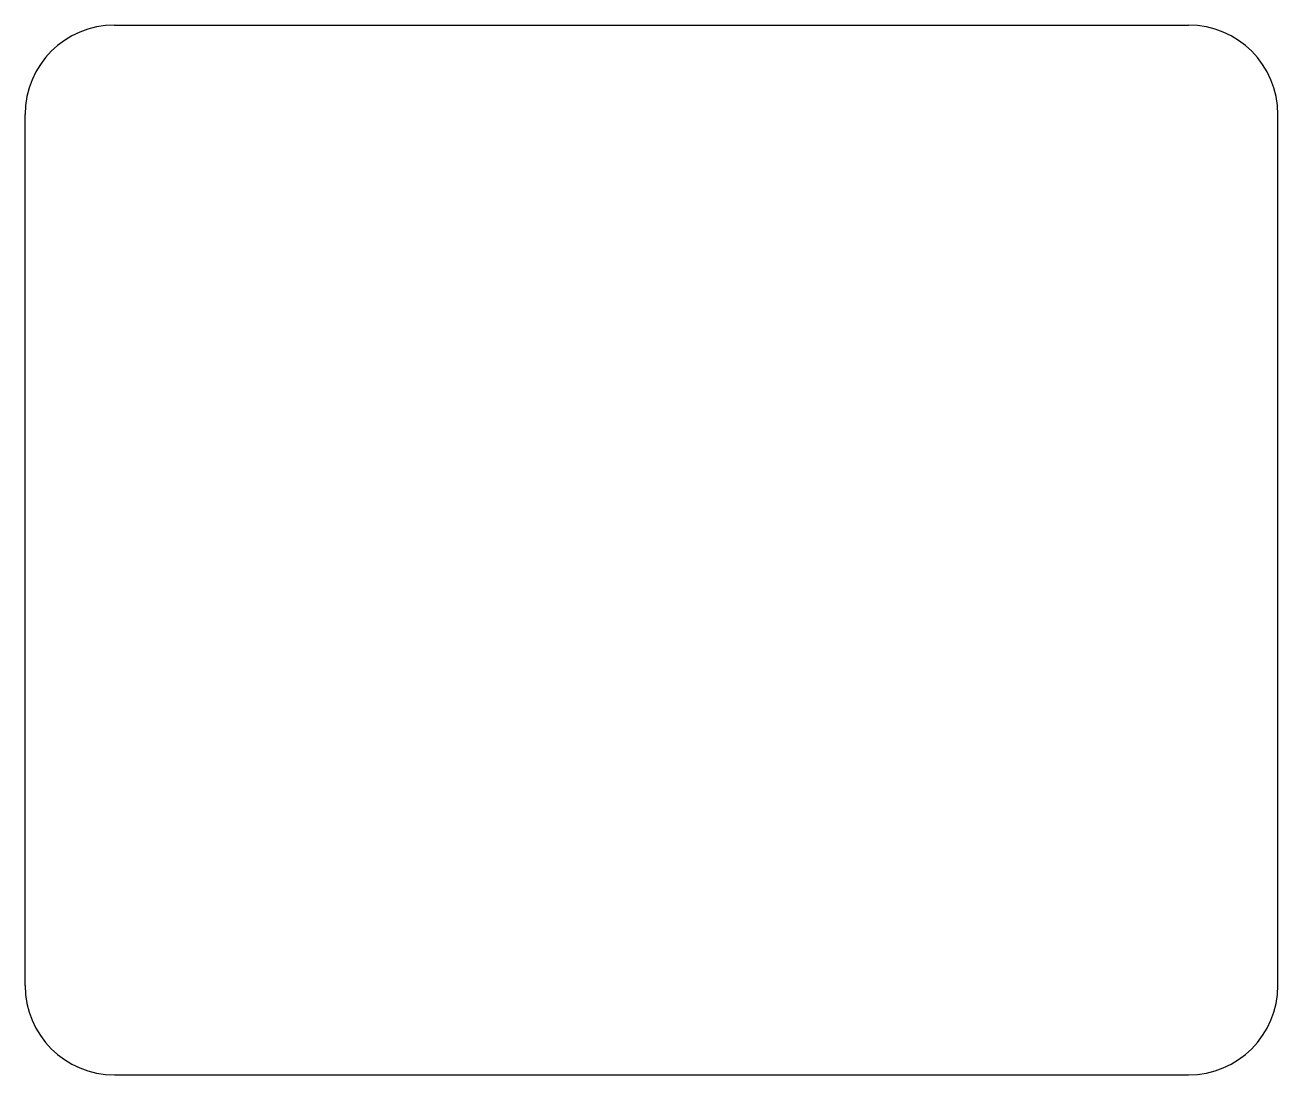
# Model space of a CAD drawing. Extents: x -113.6 to -92.6, y -8 to 9.6.
import ezdxf

# ---------------------------------------------------------------- set-up
doc = ezdxf.new("R2010")
doc.units = 0
doc.header["$MEASUREMENT"] = 0
doc.layers.add('VISIBLE', color=7, linetype='CONTINUOUS')

msp = doc.modelspace()

# ---------------------------------------------------------------- linework, layer by layer
at = {"layer": 'VISIBLE'}
for p, q in [((-112.1, 9.65), (-94.1, 9.65)), ((-113.6, -6.45), (-113.6, 8.15)), ((-92.6, -6.45), (-92.6, 8.15)), ((-112.1, -7.95), (-94.1, -7.95))]:
    msp.add_line(p, q, dxfattribs=at)
for centre, start, end in [((-112.1, 8.15), 90, 180), ((-94.1, 8.15), 0, 90), ((-112.1, -6.45), 180, 270), ((-94.1, -6.45), 270, 0)]:
    msp.add_arc(centre, 1.5, start, end, dxfattribs=at)

doc.saveas('drawing.dxf')
